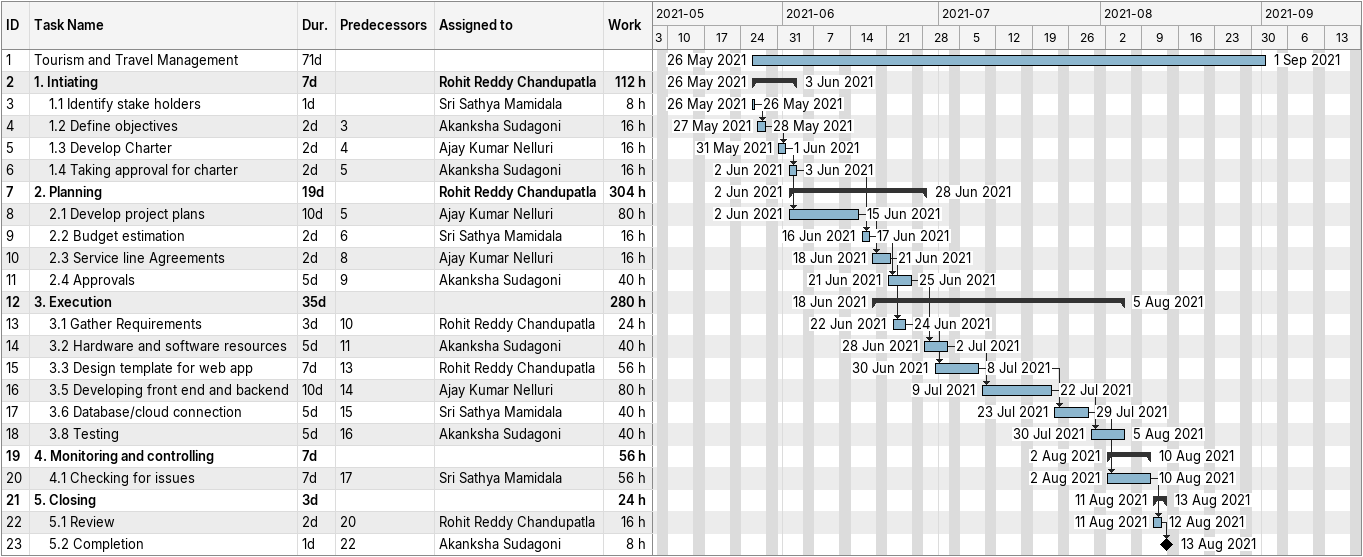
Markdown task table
| ID | Level | Task | Duration | Start | Finish | Predecessors | Resources | Work (h) |
|---|---|---|---|---|---|---|---|---|
| 1 | 1 | Tourism and Travel Management | 71d | 2021-05-26 | 2021-09-01 |  |  |  |
| 2 | 1 | **1. Intiating** | 7d | 2021-05-26 | 2021-06-03 |  | Rohit Reddy Chandupatla | 112 |
| 3 | 2 | 1.1 Identify stake holders | 1d | 2021-05-26 | 2021-05-26 |  | Sri Sathya Mamidala | 8 |
| 4 | 2 | 1.2 Define objectives | 2d | 2021-05-27 | 2021-05-28 | 3 | Akanksha Sudagoni | 16 |
| 5 | 2 | 1.3 Develop Charter | 2d | 2021-05-31 | 2021-06-01 | 4 | Ajay Kumar Nelluri | 16 |
| 6 | 2 | 1.4 Taking approval for charter | 2d | 2021-06-02 | 2021-06-03 | 5 | Akanksha Sudagoni | 16 |
| 7 | 1 | **2. Planning** | 19d | 2021-06-02 | 2021-06-28 |  | Rohit Reddy Chandupatla | 304 |
| 8 | 2 | 2.1 Develop project plans | 10d | 2021-06-02 | 2021-06-15 | 5 | Ajay Kumar Nelluri | 80 |
| 9 | 2 | 2.2 Budget estimation | 2d | 2021-06-16 | 2021-06-17 | 6 | Sri Sathya Mamidala | 16 |
| 10 | 2 | 2.3 Service line Agreements | 2d | 2021-06-18 | 2021-06-21 | 8 | Ajay Kumar Nelluri | 16 |
| 11 | 2 | 2.4 Approvals | 5d | 2021-06-21 | 2021-06-25 | 9 | Akanksha Sudagoni | 40 |
| 12 | 1 | **3. Execution** | 35d | 2021-06-18 | 2021-08-05 |  |  | 280 |
| 13 | 2 | 3.1 Gather Requirements | 3d | 2021-06-22 | 2021-06-24 | 10 | Rohit Reddy Chandupatla | 24 |
| 14 | 2 | 3.2 Hardware and software resources | 5d | 2021-06-28 | 2021-07-02 | 11 | Akanksha Sudagoni | 40 |
| 15 | 2 | 3.3 Design template for web app | 7d | 2021-06-30 | 2021-07-08 | 13 | Rohit Reddy Chandupatla | 56 |
| 16 | 2 | 3.5 Developing front end and backend | 10d | 2021-07-09 | 2021-07-22 | 14 | Ajay Kumar Nelluri | 80 |
| 17 | 2 | 3.6 Database/cloud connection | 5d | 2021-07-23 | 2021-07-29 | 15 | Sri Sathya Mamidala | 40 |
| 18 | 2 | 3.8 Testing | 5d | 2021-07-30 | 2021-08-05 | 16 | Akanksha Sudagoni | 40 |
| 19 | 1 | **4. Monitoring and controlling** | 7d | 2021-08-02 | 2021-08-10 |  |  | 56 |
| 20 | 2 | 4.1 Checking for issues | 7d | 2021-08-02 | 2021-08-10 | 17 | Sri Sathya Mamidala | 56 |
| 21 | 1 | **5. Closing** | 3d | 2021-08-11 | 2021-08-13 |  |  | 24 |
| 22 | 2 | 5.1 Review | 2d | 2021-08-11 | 2021-08-12 | 20 | Rohit Reddy Chandupatla | 16 |
| 23 | 2 | 5.2 Completion | 1d | 2021-08-13 | 2021-08-13 | 22 | Akanksha Sudagoni | 8 |
